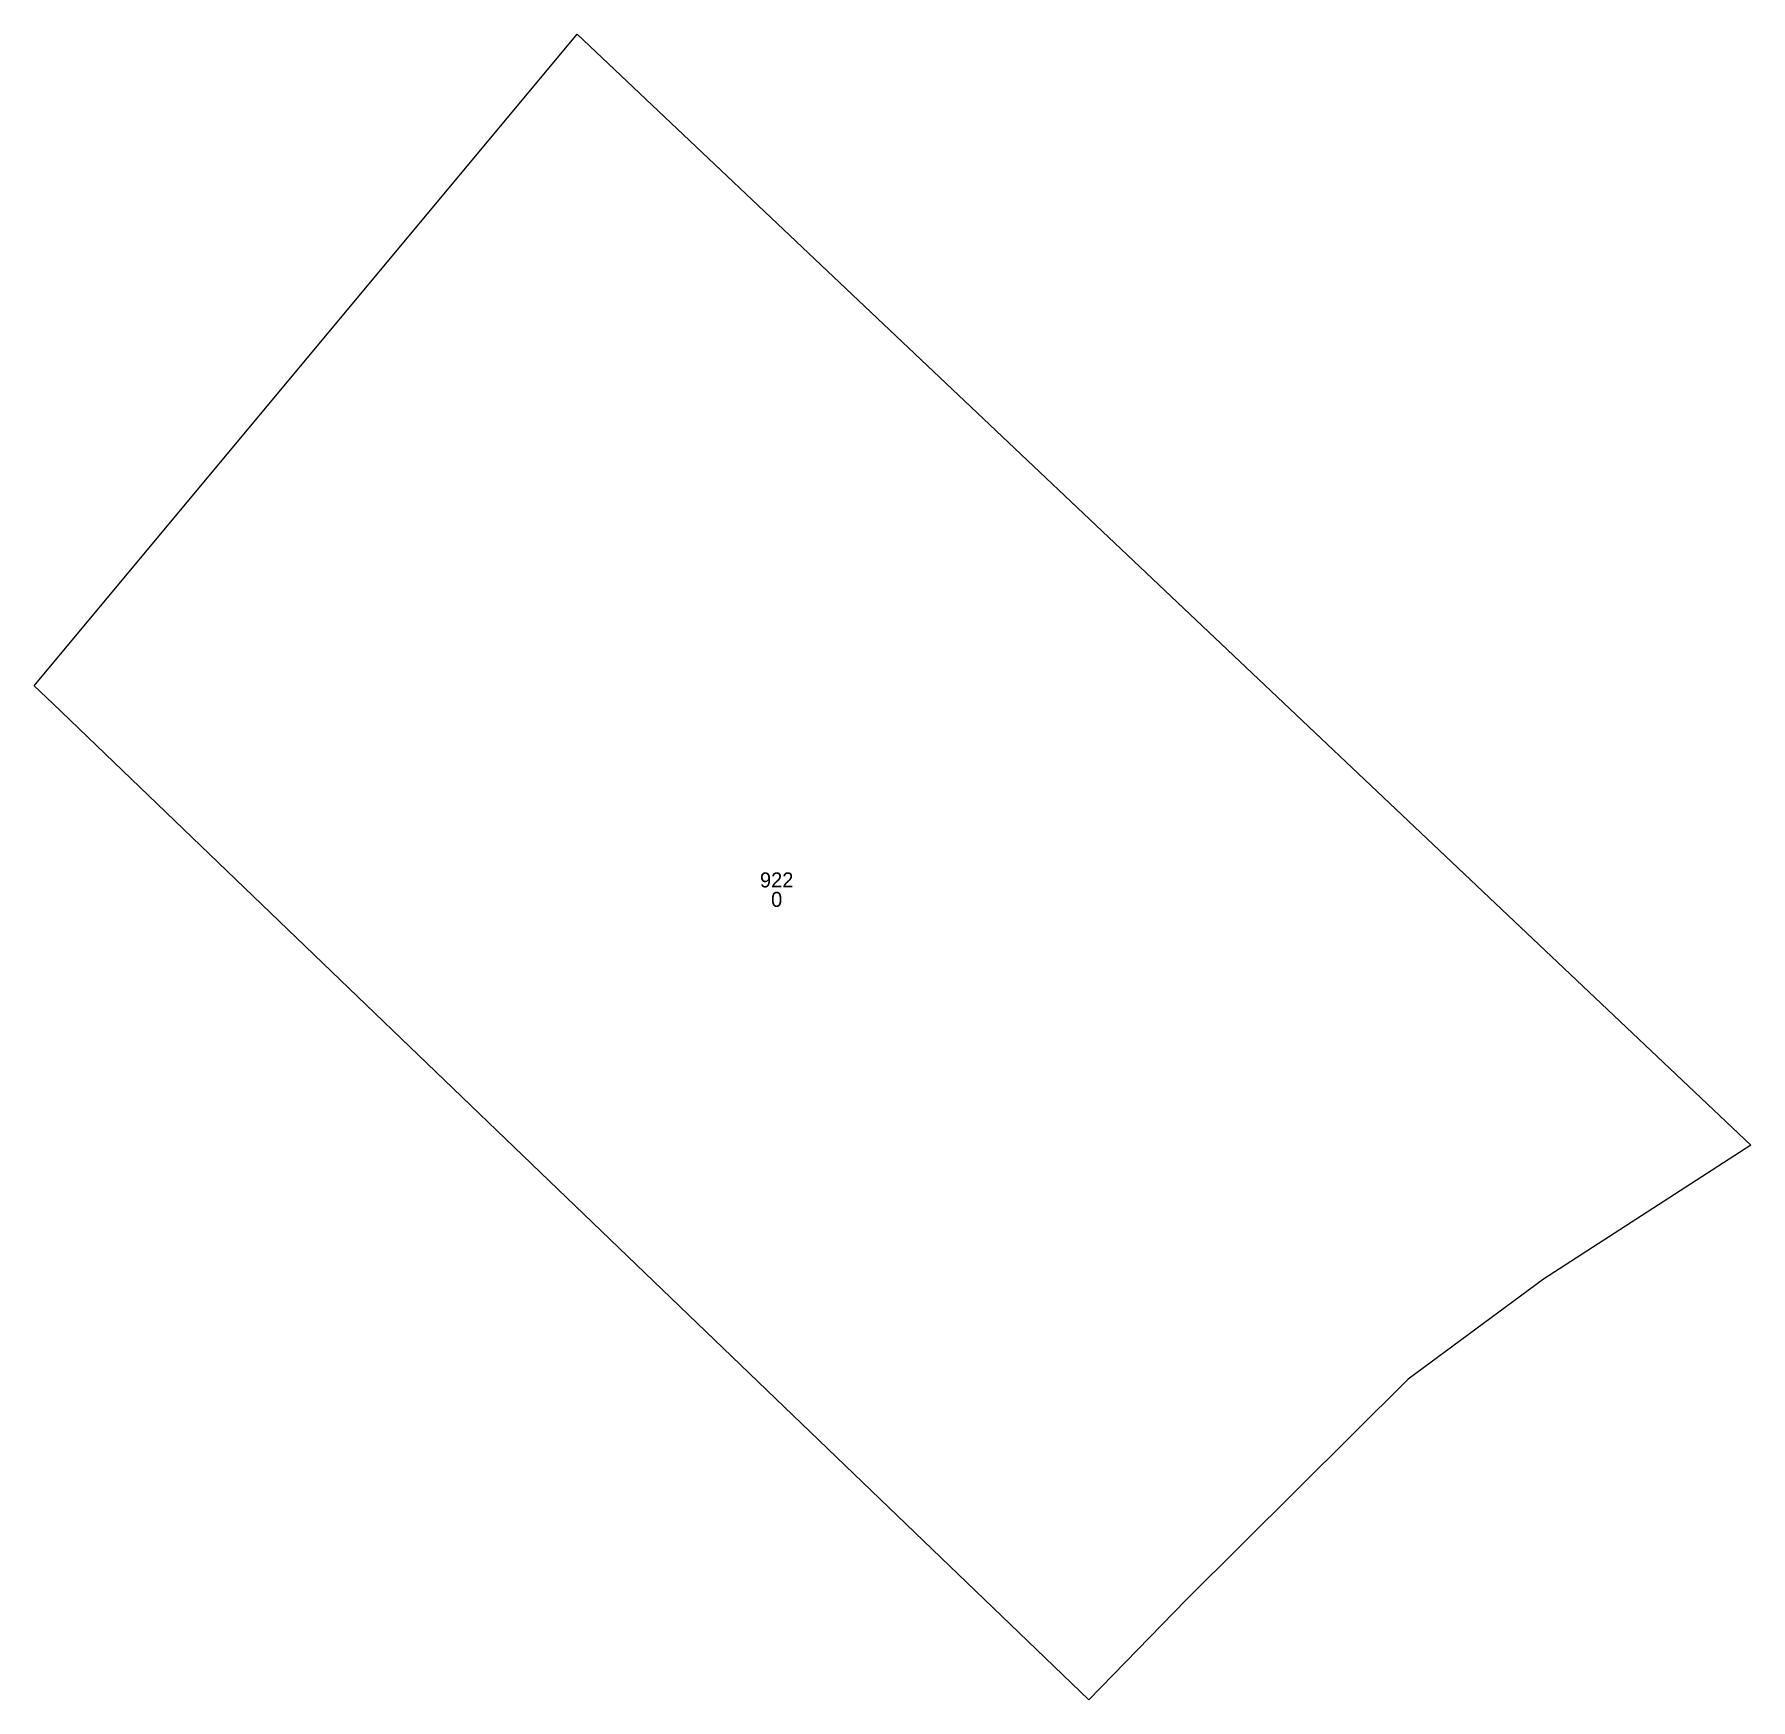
# Model space of a CAD drawing. Header units: metres. Extents: x 483625.8 to 483671.7, y 4631382.3 to 4631426.8.
import ezdxf
from ezdxf.enums import TextEntityAlignment as Align

# ---------------------------------------------------------------- set-up
doc = ezdxf.new("R2010")
doc.units = ezdxf.units.M

msp = doc.modelspace()

# ---------------------------------------------------------------- linework, layer by layer
at = {"layer": 'PG-LP'}
msp.add_lwpolyline([(483626.3035, 4631408.8855), (483625.8135, 4631409.3555), (483640.3135, 4631426.7555), (483660.0135, 4631408.1055), (483671.6535, 4631397.085), (483666.1235, 4631393.505), (483662.5035, 4631390.835), (483656.5735, 4631384.9455), (483653.9735, 4631382.2755), (483626.3035, 4631408.8855)], dxfattribs=at)

# ---------------------------------------------------------------- texts
at = {"layer": 'PG-AA'}
msp.add_text('0', height=0.4, dxfattribs=at).set_placement((483645.64, 4631403.85), align=Align.TOP_CENTER)
at = {"layer": 'PG-AS'}
msp.add_text('922', height=0.4, dxfattribs=at).set_placement((483645.64, 4631403.85), align=Align.BOTTOM_CENTER)

doc.saveas('drawing.dxf')
